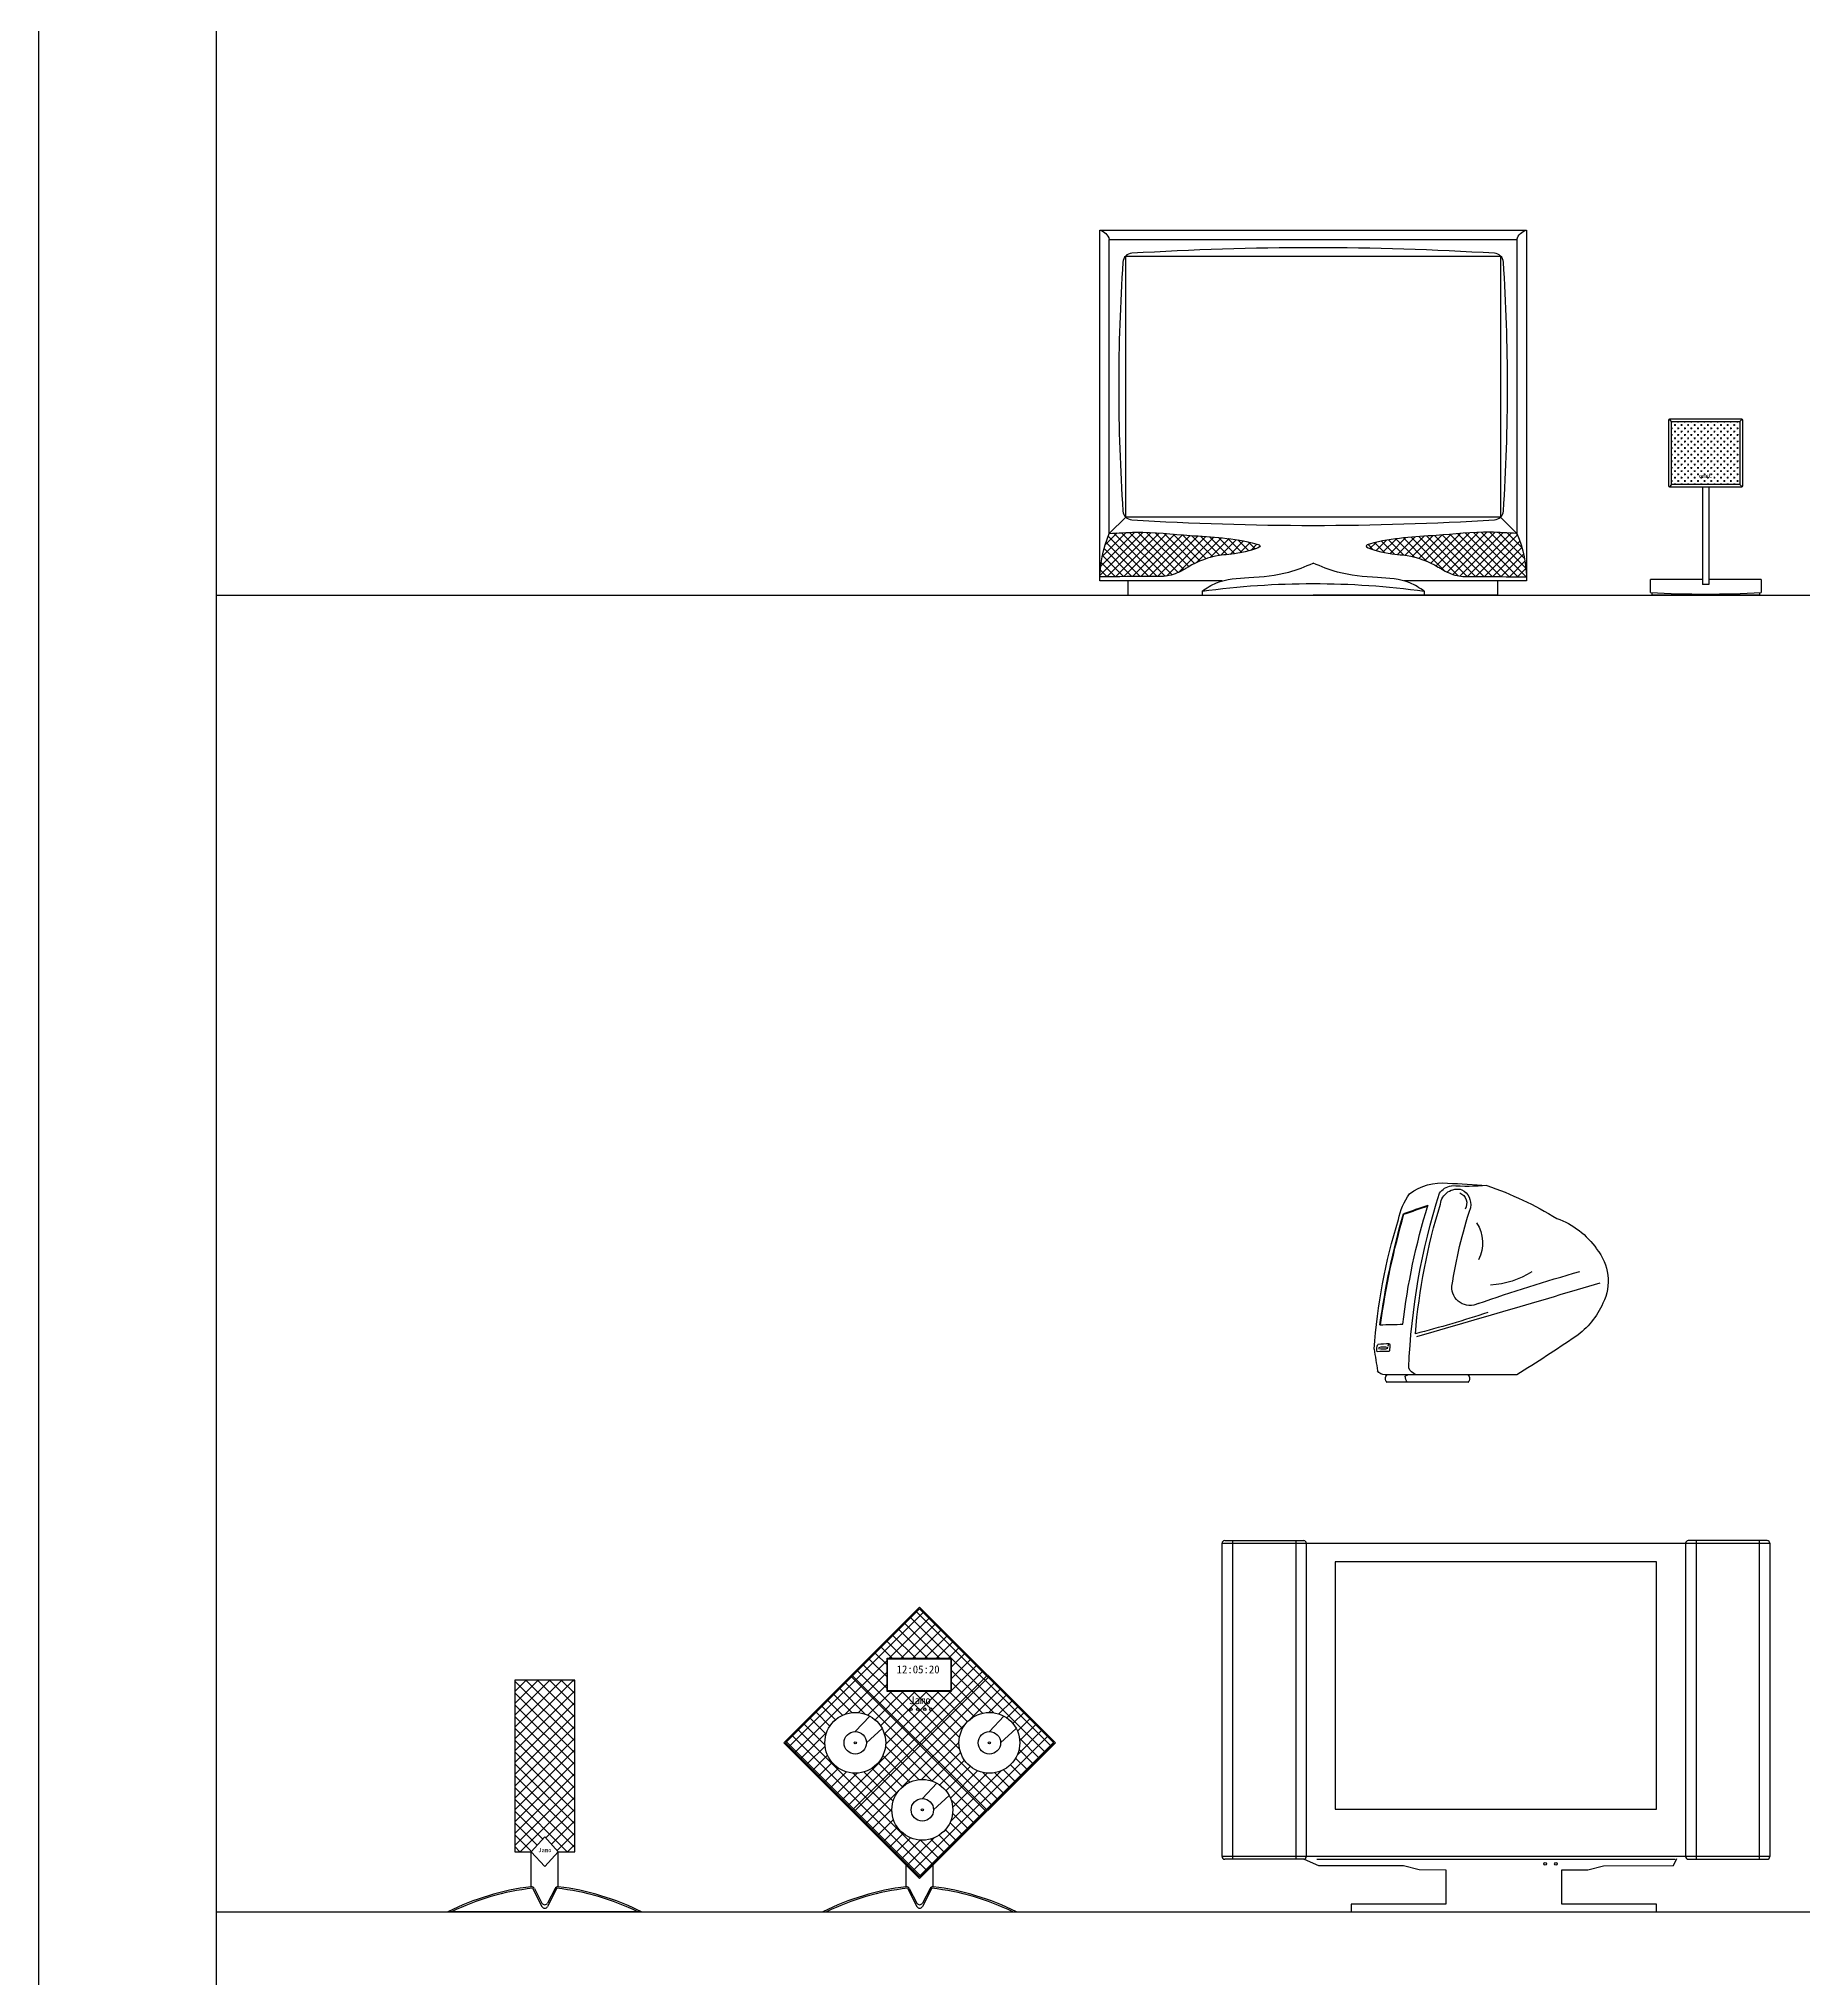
# Model space of a CAD drawing. Header units: inches. Extents: x 11.8 to 54.3, y 10.8 to 35.6.
# Drawn here: x 33.278 to 36.626, y 28.874 to 32.555 of the extents above; entities that cross this region are included whole.
import ezdxf
from ezdxf.enums import TextEntityAlignment as Align

# ---------------------------------------------------------------- set-up
doc = ezdxf.new("R2010")
doc.units = ezdxf.units.IN
doc.header["$MEASUREMENT"] = 0
for name, color, linetype in [('02', 2, 'Continuous'), ('1', 1, 'Continuous'), ('8', 8, 'Continuous'), ('kadrbm', 4, 'Continuous')]:
    doc.layers.add(name, color=color, linetype=linetype)
doc.styles.add('STYLE2', font='')
doc.styles.get('STYLE2').set_extended_font_data('SimHei')

# ---------------------------------------------------------------- blocks, each defined once
blk = doc.blocks.new('kadrbm')
at = {"layer": 'kadrbm', "color": 4}
blk.add_lwpolyline([(0, 0), (0, 24.7972), (21, 24.7972), (21, 0), (0, 0)], close=True, dxfattribs=at)
blk.add_lwpolyline([(20.6631, 0.3257), (20.6631, 24.4603), (0.3369, 24.4603), (0.3369, 0.3257), (20.6631, 0.3257)], dxfattribs=at)

msp = doc.modelspace()

# ---------------------------------------------------------------- hatches: boundary and pattern name
at = {"layer": '8'}
h = msp.add_hatch(dxfattribs=at)
h.set_pattern_fill('CROSS,_O', color=256, scale=0.025)
h.set_pattern_definition([(180, (91.7863077, 35.3462106), (-0.00625, 0.00625), [0.003125, -0.009375]), (90, (91.784745, 35.344648), (0.00625, 0.00625), [0.003125, -0.009375])])
h.paths.add_polyline_path([(36.3781, 31.8283), (36.3781, 31.7083), (36.5081, 31.7083), (36.5081, 31.8283)])
h.paths.add_polyline_path([(36.4562, 31.7304), (36.4293, 31.7304), (36.4293, 31.7188), (36.4562, 31.7188)], flags=24)
h = msp.add_hatch(dxfattribs=at)
h.set_pattern_fill('ANSI37', color=256, scale=0.1, style=0)
h.set_pattern_definition([(45, (29.324318, 20.921254), (-0.007954951, 0.007954951), []), (135, (29.324318, 20.921254), (-0.007954951, -0.007954951), [])])
edge = h.paths.add_edge_path()
edge.add_spline(control_points=[(35.2928, 31.5329), (35.3268, 31.5334), (35.3705, 31.5339), (35.4258, 31.5332), (35.4471, 31.5436), (35.4758, 31.5614), (35.517, 31.5765), (35.5499, 31.5744), (35.607, 31.5905), (35.5468, 31.6078), (35.4738, 31.6093), (35.3786, 31.6199), (35.3276, 31.6165), (35.3107, 31.6153)], knot_values=[0, 0, 0, 0, 113.692391, 146.461509, 181.994393, 190.105771, 259.886086, 308.302118, 348.239106, 353.539828, 495.562105, 609.758339, 666.104604, 666.104604, 666.104604, 666.104604], degree=3, periodic=0)
edge.add_ellipse((35.5183, 31.527), major_axis=(-0.1595, 0.1595), ratio=1, start_angle=21.9529, end_angle=43.4966)
edge = h.paths.add_edge_path()
edge.add_spline(control_points=[(36.0847, 31.6153), (36.0679, 31.6165), (36.0169, 31.6199), (35.9217, 31.6093), (35.8487, 31.6078), (35.7885, 31.5905), (35.8455, 31.5744), (35.8785, 31.5765), (35.9197, 31.5614), (35.9484, 31.5436), (35.9697, 31.5332), (36.025, 31.5339), (36.0687, 31.5334), (36.1027, 31.5329)], knot_values=[0, 0, 0, 0, 56.346264, 170.542498, 312.564776, 317.865497, 357.802486, 406.218518, 475.998833, 484.110211, 519.643095, 552.412212, 666.104604, 666.104604, 666.104604, 666.104604], degree=3, periodic=0)
edge.add_ellipse((35.8772, 31.527), major_axis=(-0.1595, 0.1595), ratio=1, start_angle=226.5034, end_angle=248.0471)
h = msp.add_hatch(dxfattribs=at)
h.set_pattern_fill('ANSI37,_O', color=256, scale=0.005)
h.set_pattern_definition([(45, (34.098624, 37.957865), (-0.01122532, 0.01122532), []), (135, (34.098624, 37.957865), (-0.01122532, -0.01122532), [])])
h.paths.add_polyline_path([(34.9507, 29.3194), (35.078, 29.1921), (35.2053, 29.3194), (35.078, 29.4466)])
h.paths.add_polyline_path([(35.1408, 29.3194, -1), (35.0254, 29.3194, -1)], flags=16)
h.paths.add_polyline_path([(35.1044, 29.3194, -1), (35.0618, 29.3194, -1)], flags=0)
h.paths.add_polyline_path([(35.0852, 29.3194, -1), (35.081, 29.3194, -1)], flags=0)
h.paths.add_polyline_path([(34.9507, 29.5739), (34.8234, 29.4466), (34.9507, 29.3194), (35.078, 29.4466)])
h.paths.add_polyline_path([(35.0107, 29.4168), (34.8888, 29.4168), (34.8888, 29.4801), (35.0107, 29.4801)], flags=16)
h.paths.add_polyline_path([(35.0096, 29.418), (34.8899, 29.418), (34.8899, 29.4789), (35.0096, 29.4789)], flags=0)
h.paths.add_polyline_path([(34.9747, 29.3831, 1), (34.9697, 29.3831, 1)], flags=17)
h.paths.add_polyline_path([(34.9628, 29.3831, 1), (34.9578, 29.3831, 1)], flags=17)
h.paths.add_polyline_path([(34.9497, 29.3831, 1), (34.9447, 29.3831, 1)], flags=17)
h.paths.add_polyline_path([(34.9368, 29.3831, 1), (34.9318, 29.3831, 1)], flags=17)
h.paths.add_polyline_path([(34.8234, 29.4466), (34.6962, 29.3194), (34.8234, 29.1921), (34.9507, 29.3194)])
h.paths.add_polyline_path([(34.8862, 29.3194, -1), (34.7708, 29.3194, -1)], flags=16)
h.paths.add_polyline_path([(34.8499, 29.3194, -1), (34.8072, 29.3194, -1)], flags=0)
h.paths.add_polyline_path([(34.8264, 29.3194, -1), (34.8307, 29.3194, -1)], flags=0)
h.paths.add_polyline_path([(34.9507, 29.3194), (34.8234, 29.1921), (34.9507, 29.0648), (35.078, 29.1921)])
h.paths.add_polyline_path([(35.0135, 29.1921, -1), (34.8981, 29.1921, -1)], flags=16)
h.paths.add_polyline_path([(34.9771, 29.1921, -1), (34.9345, 29.1921, -1)], flags=0)
h.paths.add_polyline_path([(34.9579, 29.1921, -1), (34.9537, 29.1921, -1)], flags=0)
h.paths.add_polyline_path([(34.9022, 29.4476), (34.9935, 29.4476), (34.9935, 29.4699), (34.9022, 29.4699)], flags=8)
h.paths.add_polyline_path([(34.9269, 29.3891), (34.9756, 29.3891), (34.9756, 29.4111), (34.9269, 29.4111)], flags=24)
h = msp.add_hatch(dxfattribs=at)
h.set_pattern_fill('ANSI37,_O', color=256, scale=0.005)
h.set_pattern_definition([(45, (34.192078, 37.957865), (-0.01122532, 0.01122532), []), (135, (34.192078, 37.957865), (-0.01122532, -0.01122532), [])])
h.paths.add_polyline_path([(34.182, 29.1126), (34.2131, 29.1126), (34.2389, 29.1409), (34.2646, 29.1126), (34.2958, 29.1126), (34.2958, 29.4383), (34.182, 29.4383)])

# ---------------------------------------------------------------- linework, layer by layer
at = {"layer": '02'}
for p, q in [((35.3107, 31.6153), (35.3107, 32.1733)), ((35.3107, 32.1733), (36.0847, 32.1733)), ((36.0847, 32.1733), (36.0847, 31.6153)), ((35.3419, 31.6465), (35.3419, 32.1422)), ((35.3419, 32.1422), (36.0536, 32.1422)), ((36.0536, 32.1422), (36.0536, 31.6465)), ((36.3781, 31.8283), (36.374, 31.8325)), ((36.5081, 31.8283), (36.5122, 31.8325)), ((36.3781, 31.7083), (36.374, 31.7042)), ((36.4371, 31.7033), (36.4371, 31.5184)), ((36.4491, 31.7033), (36.4491, 31.5184)), ((36.5081, 31.7083), (36.5122, 31.7042)), ((35.3419, 31.6465), (35.3107, 31.6153)), ((36.0536, 31.6465), (35.3419, 31.6465)), ((36.0536, 31.6465), (36.0847, 31.6153)), ((35.3465, 31.4983), (35.3465, 31.5253)), ((35.4868, 31.5059), (35.4868, 31.4983)), ((35.9087, 31.5059), (35.9087, 31.4983)), ((36.0487, 31.4983), (36.0487, 31.5253)), ((36.3381, 31.5033), (36.3381, 31.5283)), ((36.4371, 31.5283), (36.3381, 31.5283)), ((36.4491, 31.5184), (36.4371, 31.5184)), ((36.5481, 31.5283), (36.4491, 31.5283)), ((36.5481, 31.5283), (36.5481, 31.5033)), ((35.3465, 31.4983), (35.6971, 31.4983)), ((36.0487, 31.4983), (35.698, 31.4983)), ((36.3411, 31.4983), (36.3411, 31.5032)), ((36.5451, 31.4983), (36.3411, 31.4983)), ((36.5451, 31.5032), (36.5451, 31.4983)), ((35.893, 30.0181), (35.8344, 30.0181)), ((35.9913, 30.0038), (35.8385, 30.0038)), ((36.0844, 30.0181), (35.893, 30.0181)), ((35.5298, 29.7033), (35.6798, 29.7033)), ((35.5448, 29.7033), (35.5448, 29.0983)), ((35.6648, 29.7033), (35.6648, 29.0983)), ((36.5598, 29.7033), (36.4098, 29.7033)), ((36.4248, 29.7033), (36.4248, 29.0983)), ((36.5448, 29.7033), (36.5448, 29.0983)), ((35.6848, 29.6983), (35.6848, 29.1033)), ((36.4048, 29.6983), (36.4048, 29.1033)), ((35.078, 29.4466), (34.8234, 29.1921)), ((34.8234, 29.4466), (35.078, 29.1921)), ((34.8285, 29.3407), (34.8559, 29.3702)), ((35.0831, 29.3407), (35.1105, 29.3702)), ((34.8499, 29.3194), (34.8793, 29.3468)), ((35.1044, 29.3194), (35.1339, 29.3468)), ((34.9558, 29.2134), (34.9832, 29.2429)), ((34.9771, 29.1921), (35.0066, 29.2195)), ((34.2131, 29.046), (34.2131, 29.1126)), ((34.2646, 29.046), (34.2646, 29.1126)), ((34.925, 29.046), (34.925, 29.0872)), ((34.9765, 29.046), (34.9765, 29.0872)), ((35.6798, 29.0983), (35.5298, 29.0983)), ((35.7048, 29.0983), (36.3848, 29.0983)), ((36.4098, 29.0983), (36.5598, 29.0983)), ((34.2155, 29.0433), (34.2336, 29.0086)), ((34.2192, 29.0428), (34.2336, 29.0151)), ((34.2622, 29.0433), (34.2442, 29.0086)), ((34.2586, 29.0428), (34.2442, 29.0151)), ((34.9274, 29.0433), (34.9454, 29.0086)), ((34.931, 29.0428), (34.9454, 29.0151)), ((34.9741, 29.0433), (34.956, 29.0086)), ((34.9704, 29.0428), (34.956, 29.0151)), ((34.4227, 28.9983), (34.055, 28.9983)), ((34.7669, 28.9983), (35.1346, 28.9983))]:
    msp.add_line(p, q, dxfattribs=at)
for points in [[(35.5249, 31.5253), (35.2927, 31.5253), (35.2927, 32.1913), (36.1027, 32.1913), (36.1027, 31.5253), (35.8706, 31.5253)], [(34.2646, 29.1126), (34.2958, 29.1126), (34.2958, 29.4383), (34.182, 29.4383), (34.182, 29.1126), (34.2131, 29.1126)], [(35.6805, 29.0984), (35.7078, 29.0863), (35.8692, 29.0863), (35.8993, 29.0786), (35.9498, 29.0783), (35.9498, 29.0133), (35.7698, 29.0133), (35.7698, 28.9983), (36.3498, 28.9983), (36.3498, 29.0133), (36.1698, 29.0133), (36.1698, 29.0783), (36.2192, 29.0783), (36.2493, 29.0861), (36.3818, 29.0863), (36.3883, 29.0998)]]:
    msp.add_lwpolyline(points, dxfattribs=at)
msp.add_lwpolyline([(36.5101, 31.7033), (36.3761, 31.7033, -0.414214), (36.3731, 31.7063), (36.3731, 31.8303, -0.414214), (36.3761, 31.8333), (36.5101, 31.8333, -0.414214), (36.5131, 31.8303), (36.5131, 31.7063, -0.414214)], format="xyb", close=True, dxfattribs=at)
for points in [[(36.5081, 31.7083), (36.3781, 31.7083), (36.3781, 31.8283), (36.5081, 31.8283)], [(35.5248, 29.6983), (36.5648, 29.6983), (36.5648, 29.1033), (35.5248, 29.1033)], [(35.7398, 29.6633), (35.7398, 29.1933), (36.3498, 29.1933), (36.3498, 29.6633)], [(34.9507, 29.0615), (35.2086, 29.3194), (34.9507, 29.5772), (34.6928, 29.3194)], [(34.9507, 29.0648), (35.2053, 29.3194), (34.9507, 29.5739), (34.6962, 29.3194)], [(34.8888, 29.4801), (35.0107, 29.4801), (35.0107, 29.4168), (34.8888, 29.4168)], [(34.8899, 29.4789), (35.0096, 29.4789), (35.0096, 29.418), (34.8899, 29.418)], [(34.2389, 29.0844), (34.2646, 29.1126), (34.2389, 29.1409), (34.2131, 29.1126)]]:
    msp.add_lwpolyline(points, close=True, dxfattribs=at)
for centre, radius in [((34.8285, 29.3194), 0.0577), ((34.9343, 29.3831), 0.0025), ((34.9472, 29.3831), 0.0025), ((34.9603, 29.3831), 0.0025), ((34.9722, 29.3831), 0.0025), ((35.0831, 29.3194), 0.0577), ((34.8285, 29.3194), 0.0213), ((35.0831, 29.3194), 0.0213), ((34.8285, 29.3194), 0.00211), ((35.0831, 29.3194), 0.00211), ((34.9558, 29.1921), 0.0577), ((34.9558, 29.1921), 0.0213), ((34.9558, 29.1921), 0.00211), ((36.1382, 29.0895), 0.0025), ((36.1587, 29.0895), 0.0025)]:
    msp.add_circle(centre, radius, dxfattribs=at)
for centre, radius, start, end in [((36.4431, 33.2994), 1.7991, 266.6542, 273.3458), ((35.5298, 29.6983), 0.005, 90, 180), ((35.6798, 29.6983), 0.005, 0, 90), ((36.4098, 29.6983), 0.005, 90, 180), ((36.5598, 29.6983), 0.005, 0, 90), ((35.5298, 29.1033), 0.005, 180, 270), ((35.6798, 29.1033), 0.005, 270, 0), ((36.4098, 29.1033), 0.005, 180, 270), ((36.5598, 29.1033), 0.005, 270, 0), ((34.2695, 28.5728), 0.4766, 96.7962, 116.7505), ((34.2695, 28.5728), 0.4736, 96.545, 116.0211), ((34.2138, 29.04), 0.006, 27.458, 96.7962), ((34.2639, 29.04), 0.006, 83.2038, 152.542), ((34.2082, 28.5728), 0.4736, 63.9789, 83.455), ((34.2082, 28.5728), 0.4766, 63.2495, 83.2038), ((34.9814, 28.5728), 0.4766, 96.7962, 116.7505), ((34.9814, 28.5728), 0.4736, 96.545, 116.0211), ((34.9257, 29.04), 0.006, 27.458, 96.7962), ((34.9758, 29.04), 0.006, 83.2038, 152.542), ((34.9201, 28.5728), 0.4736, 63.9789, 83.455), ((34.9201, 28.5728), 0.4766, 63.2495, 83.2038), ((34.2389, 29.0179), 0.006, 207.458, 332.542), ((34.2389, 29.0113), 0.006, 207.458, 332.542), ((34.9507, 29.0179), 0.006, 207.458, 332.542), ((34.9507, 29.0113), 0.006, 207.458, 332.542)]:
    msp.add_arc(centre, radius, start, end, dxfattribs=at)
at = {"layer": '02', "extrusion": (0, 0, -1)}
for centre, major_axis, ratio, start_param, end_param in [((35.2862, 32.1668), (-0.018, 0.018), 1, 1.045627, 2.095966), ((36.1093, 32.1668), (-0.018, 0.018), 1, 5.758016, 6.808355), ((35.5183, 31.527), (-0.1595, 0.1595), 1, 5.49033, 5.900035), ((35.8772, 31.527), (-0.1595, 0.1595), 1, 1.953946, 2.363652), ((35.6953, 29.8559), (0.0359, 1.664), 0.964616, -0.152575, 0.110957), ((37.1581, 29.9775), (0.9051, 0.9051), 1, 3.969205, 4.232771), ((35.9425, 30.28), (0.0724, 0.0724), 1, -1.432843, -0.683573), ((35.9656, 30.3425), (-0.0246, 0.0246), 1, 6.122593, 6.911948), ((35.9716, 30.3383), (-0.0229, 0.0229), 1, 5.616083, 7.340803), ((35.9034, 28.8511), (1.083, 1.083), 1, -0.753115, -0.704285), ((35.9883, 30.8073), (0.3051, 0.3051), 1, 2.26506, 2.421377), ((35.968, 30.3439), (-0.0151, 0.0151), 1, 1.181141, 2.91905), ((35.964, 30.3407), (-0.0234, 0.0234), 1, 1.30075, 2.500131), ((35.8149, 29.7565), (0.4642, 0.4642), 1, -0.455609, -0.231032), ((35.9744, 30.2928), (0.0822, 0.0822), 1, 4.099779, 4.56128), ((37.0756, 29.9782), (-0.8591, 0.8591), 1, 5.609852, 5.799933), ((35.2915, 32.0627), (-1.2957, 1.2957), 1, 3.579486, 3.606314), ((35.2915, 32.0627), (-1.2966, 1.2966), 1, 3.579486, 3.606314), ((37.0584, 29.9981), (0.8278, 0.8278), 1, 4.010722, 4.225289), ((36.8814, 30.0466), (-0.6581, 0.6581), 1, 5.648271, 5.8139), ((36.9044, 29.9881), (0.7735, 0.7735), 1, 3.998968, 4.228336), ((37.3482, 29.9012), (-1.0877, 1.0877), 1, 5.636023, 5.776023), ((37.3482, 29.9012), (1.0869, 1.0869), 1, 4.065226, 4.205227), ((35.9495, 30.2688), (0.0494, 0.0494), 1, 0.212456, 1.267425), ((36.1107, 30.1719), (0.107, 0.107), 1, -0.449989, 0.187594), ((36.1636, 30.1961), (0.0667, 0.0667), 1, 0.084511, 1.249922), ((25.9232, 64.6755), (-10.1393, 34.5365), 1, 3.136383, 3.146467), ((35.9955, 30.184), (0.0243, 0.0243), 1, 1.883656, 3.991336), ((37.2144, 26.6744), (2.603, 2.603), 1, -1.118386, -1.063389), ((36.0225, 30.3591), (0.1211, 0.1211), 1, 1.800814, 2.284784), ((36.1084, 30.2157), (-0.108, 0.108), 1, 2.773331, 3.31278), ((35.9091, 27.3197), (-1.9761, 1.9761), 1, 0.755161, 0.770733), ((35.3464, 32.2108), (1.5443, 1.5443), 1, 2.038127, 2.103751), ((35.8407, 30.0667), (-0.0156, 0.0156), 1, 5.281476, 5.915209), ((35.0851, 41.4268), (8.0433, 8.0433), 1, 2.289561, 2.291497), ((35.8293, 30.1004), (-0.024, 0.024), 1, 3.63554, 4.14011), ((35.831, 30.0298), (-0.0292, 0.0292), 1, 0.581061, 0.989736), ((35.8441, 30.0736), (0.00266, 0.00266), 1, 3.519658, 5.063391), ((35.842, 30.076), (-0.000837, 0.000837), 1, 1.230989, 2.435931), ((35.7269, 30.0727), (-0.0822, 0.0822), 1, 2.328847, 2.434998), ((34.5619, 32.482), (-2.048, 2.048), 1, 3.327365, 3.373503), ((34.9291, 29.9059), (0.6355, 0.6355), 1, 0.605409, 0.651947), ((35.8189, 31.3662), (0.9222, 0.9222), 1, 2.340214, 2.356002), ((35.8401, 30.0653), (0.00228, 0.00228), 1, 1.357726, 2.480614), ((35.902, 30.0412), (0.0175, 0.0175), 1, 2.727158, 3.524544), ((35.834, 30.0353), (0.0122, 0.0122), 1, 2.335026, 3.320951), ((35.8444, 30.0109), (-0.00657, 0.00657), 1, 4.618763, 6.376812), ((35.891, 30.0148), (-0.0129, 0.0129), 1, 4.848571, 5.530814), ((35.8794, 30.0094), (-0.00636, 0.00636), 1, 6.234178, 6.823274), ((35.9854, 30.0109), (-0.00657, 0.00657), 1, 1.47717, 3.235219)]:
    msp.add_ellipse(centre, major_axis=major_axis, ratio=ratio, start_param=start_param, end_param=end_param, dxfattribs=at)
at = {"layer": '02'}
for centre, major_axis, start_param, end_param in [((38.8509, 31.8943), (-2.4906, 2.4906), 0.718251, 0.852546), ((35.3545, 32.1294), (-0.0127, 0.0127), -0.72369, 0.712719), ((35.6977, 26.5743), (-3.9482, 3.9482), -0.847107, -0.72369), ((36.041, 32.1294), (-0.0127, 0.0127), 3.99967, 5.436079), ((32.5446, 31.8943), (-2.4906, 2.4906), 3.859843, 3.994138), ((35.3545, 31.6593), (0.0127, 0.0127), 2.428873, 3.865282), ((36.041, 31.6593), (0.0127, 0.0127), 3.988699, 5.425108), ((35.6977, 37.2144), (3.9482, 3.9482), 3.865282, 3.988699)]:
    msp.add_ellipse(centre, major_axis=major_axis, ratio=1, start_param=start_param, end_param=end_param, dxfattribs=at)
for points, knots in [([(35.3107, 31.6153), (35.3276, 31.6165), (35.3786, 31.6199), (35.4738, 31.6093), (35.5468, 31.6078), (35.607, 31.5905), (35.5499, 31.5744), (35.517, 31.5765), (35.4758, 31.5614), (35.4471, 31.5436), (35.4258, 31.5332), (35.3705, 31.5339), (35.3268, 31.5334), (35.2928, 31.5329)], [0, 0, 0, 0, 56.346264, 170.542498, 312.564776, 317.865497, 357.802486, 406.218518, 475.998833, 484.110211, 519.643095, 552.412212, 666.104604, 666.104604, 666.104604, 666.104604]), ([(36.0847, 31.6153), (36.0679, 31.6165), (36.0169, 31.6199), (35.9217, 31.6093), (35.8487, 31.6078), (35.7885, 31.5905), (35.8455, 31.5744), (35.8785, 31.5765), (35.9197, 31.5614), (35.9484, 31.5436), (35.9697, 31.5332), (36.025, 31.5339), (36.0687, 31.5334), (36.1027, 31.5329)], [0, 0, 0, 0, 56.346264, 170.542498, 312.564776, 317.865497, 357.802486, 406.218518, 475.998833, 484.110211, 519.643095, 552.412212, 666.104604, 666.104604, 666.104604, 666.104604]), ([(35.4868, 31.5059), (35.4956, 31.5119), (35.5222, 31.5289), (35.5809, 31.5319), (35.6435, 31.5366), (35.6826, 31.5526), (35.6977, 31.5591)], [6.374772, 6.374772, 6.374772, 6.374772, 41.506153, 110.688663, 195.941054, 250.610365, 250.610365, 250.610365, 250.610365]), ([(35.9087, 31.5059), (35.8999, 31.5119), (35.8733, 31.5289), (35.8146, 31.5319), (35.7519, 31.5366), (35.7129, 31.5526), (35.6977, 31.5591)], [6.374772, 6.374772, 6.374772, 6.374772, 41.506153, 110.688663, 195.941054, 250.610365, 250.610365, 250.610365, 250.610365])]:
    msp.add_open_spline(points, degree=3, knots=knots, dxfattribs=at)
at = {"layer": '1'}
for p, q in [((33.6152, 31.4983), (53.9414, 31.4983)), ((33.6152, 28.9983), (53.9414, 28.9983))]:
    msp.add_line(p, q, dxfattribs=at)

# ---------------------------------------------------------------- block references
at = {"layer": 'kadrbm'}
msp.add_blockref('kadrbm', (33.2783, 10.8267), dxfattribs=at)

# ---------------------------------------------------------------- texts
at = {"layer": '02', "style": 'STYLE2', "text_generation_flag": 4}
msp.add_text('Jamo', height=0.008, rotation=180, dxfattribs=at).set_placement((36.4427, 31.7207), align=Align.CENTER)
at = {"layer": '02', "style": 'STYLE2'}
for s, height, p in [('12:05:20', 0.015, (34.9478, 29.4513)), ('Jamo', 0.015, (34.9513, 29.3928)), ('Jamo', 0.008, (34.2392, 29.1117))]:
    msp.add_text(s, height=height, dxfattribs=at).set_placement(p, align=Align.CENTER)

doc.saveas('drawing.dxf')
